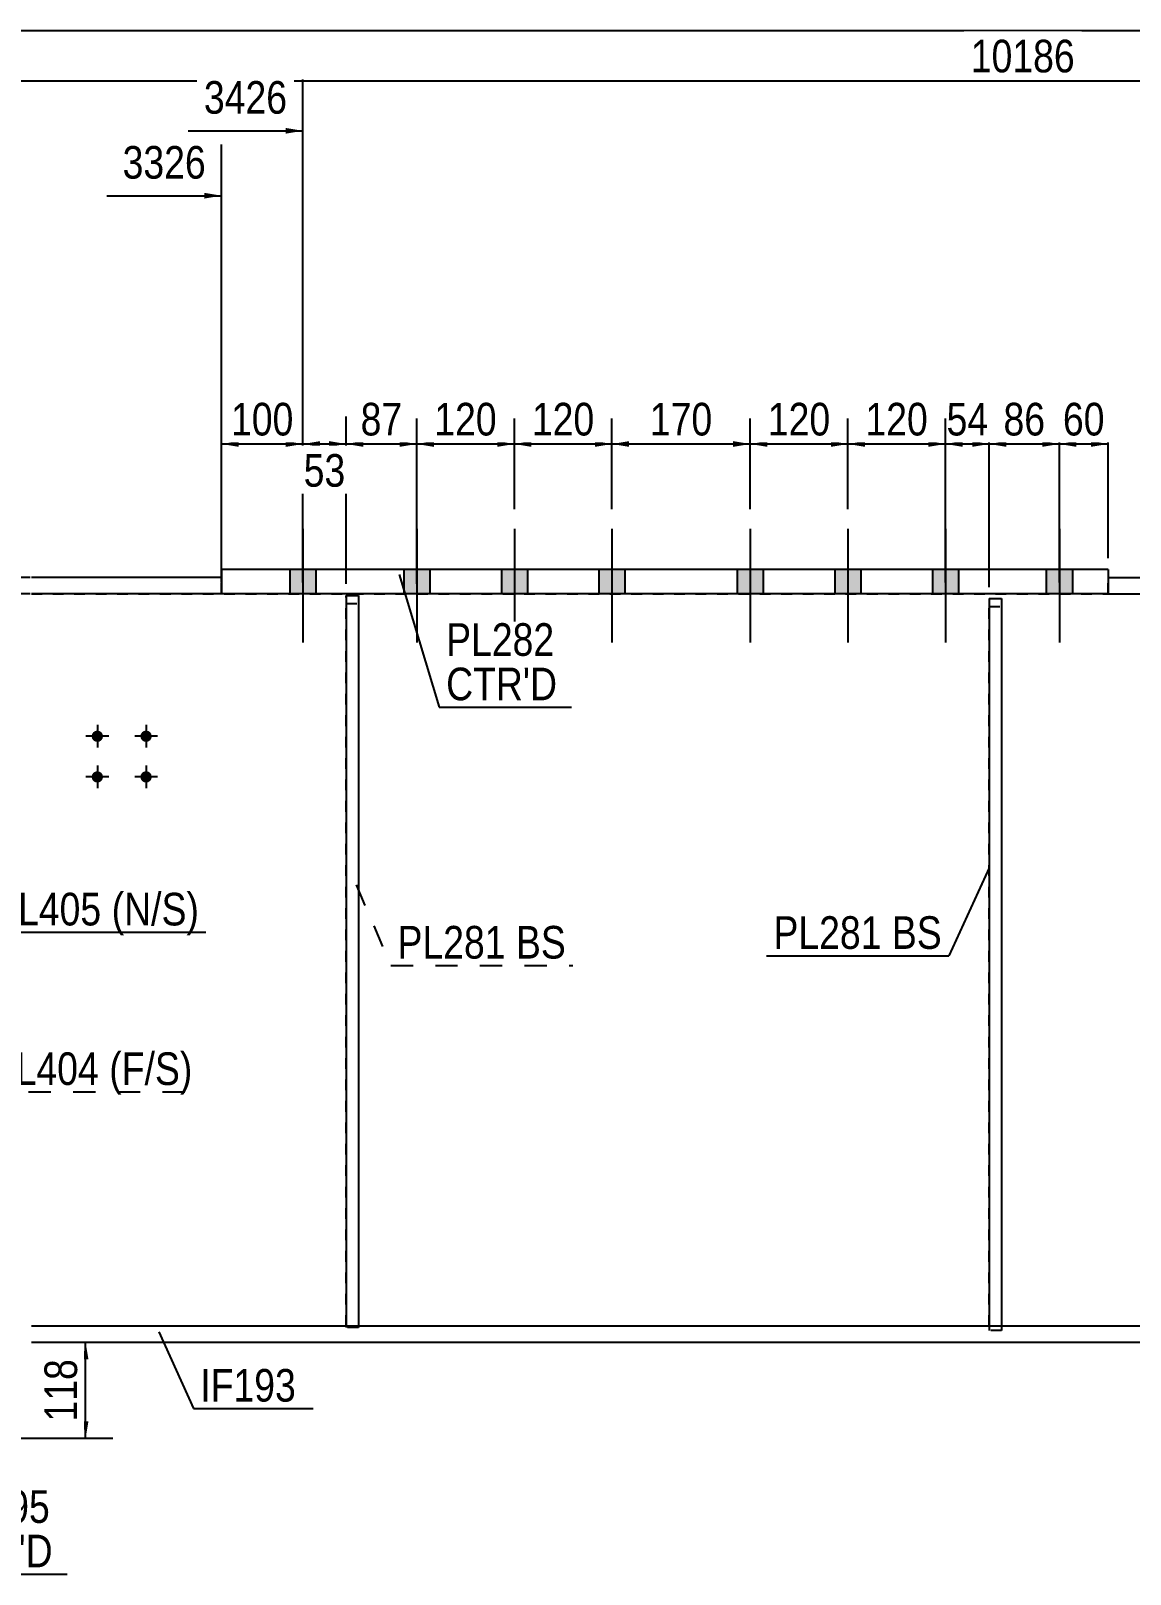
# Model space of a CAD drawing. Header units: millimetres. Extents: x -236 to 177, y -180 to 107.
# Drawn here: x -116.1 to -19.6, y -28.9 to 106.6 of the extents above; entities that cross this region are included whole.
import ezdxf

# ---------------------------------------------------------------- set-up
doc = ezdxf.new("R2010")
doc.units = ezdxf.units.MM
doc.linetypes.add('DXK_LINE_DOT1', pattern=[1.8814, 0.9407, -0.9407])
doc.linetypes.add('DXK_LINE_DOT2', pattern=[3.9198, 1.9599, -1.9599])
doc.styles.add('Arial Narrow', font='ARIALN.TTF', dxfattribs={"height": 0.2})

# ---------------------------------------------------------------- blocks, each defined once
blk = doc.blocks.new('Unknown-623346362-1210')
at = {"color": 5, "linetype": 'Continuous'}
blk.add_line((176.87, 106.57), (-233.13, 106.57), dxfattribs=at)
blk = doc.blocks.new('Bolt-623346362-1812 - 1680')
at = {"linetype": 'Continuous'}
for points in [[(-91.06, 59.29), (-93.34, 59.29), (-93.34, 57.14), (-91.06, 57.14)], [(-91.06, 59.29), (-93.34, 59.29), (-93.34, 57.14), (-91.06, 57.14)], [(-91.06, 59.29), (-93.34, 59.29), (-93.34, 57.14), (-91.06, 57.14)], [(-91.06, 59.29), (-93.34, 59.29), (-93.34, 57.14), (-91.06, 57.14)], [(-81.06, 59.29), (-83.34, 59.29), (-83.34, 57.14), (-81.06, 57.14)], [(-81.06, 59.29), (-83.34, 59.29), (-83.34, 57.14), (-81.06, 57.14)], [(-81.06, 59.29), (-83.34, 59.29), (-83.34, 57.14), (-81.06, 57.14)], [(-81.06, 59.29), (-83.34, 59.29), (-83.34, 57.14), (-81.06, 57.14)], [(-72.49, 59.29), (-74.77, 59.29), (-74.77, 57.14), (-72.49, 57.14)], [(-72.49, 59.29), (-74.77, 59.29), (-74.77, 57.14), (-72.49, 57.14)], [(-72.49, 59.29), (-74.77, 59.29), (-74.77, 57.14), (-72.49, 57.14)], [(-72.49, 59.29), (-74.77, 59.29), (-74.77, 57.14), (-72.49, 57.14)], [(-63.92, 59.29), (-66.2, 59.29), (-66.2, 57.14), (-63.92, 57.14)], [(-63.92, 59.29), (-66.2, 59.29), (-66.2, 57.14), (-63.92, 57.14)], [(-63.92, 59.29), (-66.2, 59.29), (-66.2, 57.14), (-63.92, 57.14)], [(-63.92, 59.29), (-66.2, 59.29), (-66.2, 57.14), (-63.92, 57.14)], [(-51.77, 59.29), (-54.06, 59.29), (-54.06, 57.14), (-51.77, 57.14)], [(-51.77, 59.29), (-54.06, 59.29), (-54.06, 57.14), (-51.77, 57.14)], [(-51.77, 59.29), (-54.06, 59.29), (-54.06, 57.14), (-51.77, 57.14)], [(-51.77, 59.29), (-54.06, 59.29), (-54.06, 57.14), (-51.77, 57.14)], [(-43.2, 59.29), (-45.49, 59.29), (-45.49, 57.14), (-43.2, 57.14)], [(-43.2, 59.29), (-45.49, 59.29), (-45.49, 57.14), (-43.2, 57.14)], [(-43.2, 59.29), (-45.49, 59.29), (-45.49, 57.14), (-43.2, 57.14)], [(-43.2, 59.29), (-45.49, 59.29), (-45.49, 57.14), (-43.2, 57.14)], [(-34.63, 59.29), (-36.92, 59.29), (-36.92, 57.14), (-34.63, 57.14)], [(-34.63, 59.29), (-36.92, 59.29), (-36.92, 57.14), (-34.63, 57.14)], [(-34.63, 59.29), (-36.92, 59.29), (-36.92, 57.14), (-34.63, 57.14)], [(-34.63, 59.29), (-36.92, 59.29), (-36.92, 57.14), (-34.63, 57.14)], [(-24.63, 59.29), (-26.92, 59.29), (-26.92, 57.14), (-24.63, 57.14)], [(-24.63, 59.29), (-26.92, 59.29), (-26.92, 57.14), (-24.63, 57.14)], [(-24.63, 59.29), (-26.92, 59.29), (-26.92, 57.14), (-24.63, 57.14)], [(-24.63, 59.29), (-26.92, 59.29), (-26.92, 57.14), (-24.63, 57.14)]]:
    blk.add_hatch(color=3, dxfattribs=at).paths.add_polyline_path(points)
at = {"color": 3, "linetype": 'Continuous'}
for p, q in [((-92.2, 62.84), (-92.2, 52.86)), ((-92.2, 62.84), (-92.2, 52.86)), ((-92.2, 62.84), (-92.2, 52.86)), ((-92.2, 62.84), (-92.2, 52.86)), ((-82.2, 62.84), (-82.2, 52.86)), ((-82.2, 62.84), (-82.2, 52.86)), ((-82.2, 62.84), (-82.2, 52.86)), ((-82.2, 62.84), (-82.2, 52.86)), ((-73.63, 62.84), (-73.63, 52.86)), ((-73.63, 62.84), (-73.63, 52.86)), ((-73.63, 62.84), (-73.63, 52.86)), ((-73.63, 62.84), (-73.63, 52.86)), ((-65.06, 62.84), (-65.06, 52.86)), ((-65.06, 62.84), (-65.06, 52.86)), ((-65.06, 62.84), (-65.06, 52.86)), ((-65.06, 62.84), (-65.06, 52.86)), ((-52.92, 62.84), (-52.92, 52.86)), ((-52.92, 62.84), (-52.92, 52.86)), ((-52.92, 62.84), (-52.92, 52.86)), ((-52.92, 62.84), (-52.92, 52.86)), ((-44.34, 62.84), (-44.34, 52.86)), ((-44.34, 62.84), (-44.34, 52.86)), ((-44.34, 62.84), (-44.34, 52.86)), ((-44.34, 62.84), (-44.34, 52.86)), ((-35.77, 62.84), (-35.77, 52.86)), ((-35.77, 62.84), (-35.77, 52.86)), ((-35.77, 62.84), (-35.77, 52.86)), ((-35.77, 62.84), (-35.77, 52.86)), ((-25.77, 62.84), (-25.77, 52.86)), ((-25.77, 62.84), (-25.77, 52.86)), ((-25.77, 62.84), (-25.77, 52.86)), ((-25.77, 62.84), (-25.77, 52.86)), ((-93.34, 59.29), (-93.34, 57.14)), ((-93.34, 59.29), (-93.34, 57.14)), ((-93.34, 59.29), (-93.34, 57.14)), ((-93.34, 59.29), (-93.34, 57.14)), ((-91.06, 59.29), (-91.06, 57.14)), ((-91.06, 59.29), (-91.06, 57.14)), ((-91.06, 59.29), (-91.06, 57.14)), ((-91.06, 59.29), (-91.06, 57.14)), ((-83.34, 59.29), (-83.34, 57.14)), ((-83.34, 59.29), (-83.34, 57.14)), ((-83.34, 59.29), (-83.34, 57.14)), ((-83.34, 59.29), (-83.34, 57.14)), ((-81.06, 59.29), (-81.06, 57.14)), ((-81.06, 59.29), (-81.06, 57.14)), ((-81.06, 59.29), (-81.06, 57.14)), ((-81.06, 59.29), (-81.06, 57.14)), ((-74.77, 59.29), (-74.77, 57.14)), ((-74.77, 59.29), (-74.77, 57.14)), ((-74.77, 59.29), (-74.77, 57.14)), ((-74.77, 59.29), (-74.77, 57.14)), ((-72.49, 59.29), (-72.49, 57.14)), ((-72.49, 59.29), (-72.49, 57.14)), ((-72.49, 59.29), (-72.49, 57.14)), ((-72.49, 59.29), (-72.49, 57.14)), ((-66.2, 59.29), (-66.2, 57.14)), ((-66.2, 59.29), (-66.2, 57.14)), ((-66.2, 59.29), (-66.2, 57.14)), ((-66.2, 59.29), (-66.2, 57.14)), ((-63.92, 59.29), (-63.92, 57.14)), ((-63.92, 59.29), (-63.92, 57.14)), ((-63.92, 59.29), (-63.92, 57.14)), ((-63.92, 59.29), (-63.92, 57.14)), ((-54.06, 59.29), (-54.06, 57.14)), ((-54.06, 59.29), (-54.06, 57.14)), ((-54.06, 59.29), (-54.06, 57.14)), ((-54.06, 59.29), (-54.06, 57.14)), ((-51.77, 59.29), (-51.77, 57.14)), ((-51.77, 59.29), (-51.77, 57.14)), ((-51.77, 59.29), (-51.77, 57.14)), ((-51.77, 59.29), (-51.77, 57.14)), ((-45.49, 59.29), (-45.49, 57.14)), ((-45.49, 59.29), (-45.49, 57.14)), ((-45.49, 59.29), (-45.49, 57.14)), ((-45.49, 59.29), (-45.49, 57.14)), ((-43.2, 59.29), (-43.2, 57.14)), ((-43.2, 59.29), (-43.2, 57.14)), ((-43.2, 59.29), (-43.2, 57.14)), ((-43.2, 59.29), (-43.2, 57.14)), ((-36.92, 59.29), (-36.92, 57.14)), ((-36.92, 59.29), (-36.92, 57.14)), ((-36.92, 59.29), (-36.92, 57.14)), ((-36.92, 59.29), (-36.92, 57.14)), ((-34.63, 59.29), (-34.63, 57.14)), ((-34.63, 59.29), (-34.63, 57.14)), ((-34.63, 59.29), (-34.63, 57.14)), ((-34.63, 59.29), (-34.63, 57.14)), ((-26.92, 59.29), (-26.92, 57.14)), ((-26.92, 59.29), (-26.92, 57.14)), ((-26.92, 59.29), (-26.92, 57.14)), ((-26.92, 59.29), (-26.92, 57.14)), ((-24.63, 59.29), (-24.63, 57.14)), ((-24.63, 59.29), (-24.63, 57.14)), ((-24.63, 59.29), (-24.63, 57.14)), ((-24.63, 59.29), (-24.63, 57.14))]:
    blk.add_line(p, q, dxfattribs=at)
blk = doc.blocks.new('Part-623346362-1778 - 1680')
at = {"color": 2, "linetype": 'Continuous'}
for p, q in [((-88.4, 57.01), (-88.4, -7.14)), ((-88.4, 57.01), (-87.33, 57.01)), ((-87.33, 57.01), (-87.33, -7.14))]:
    blk.add_line(p, q, dxfattribs=at)
at = {"color": 7, "linetype": 'DXK_LINE_DOT1'}
for p, q in [((-88.4, 56.29), (-87.33, 56.29)), ((-88.4, -7.14), (-88.4, -7.28)), ((-87.33, -7.28), (-88.4, -7.28)), ((-87.33, -7.14), (-87.33, -7.28))]:
    blk.add_line(p, q, dxfattribs=at)
blk = doc.blocks.new('Part-623346362-1783 - 1680')
at = {"color": 2, "linetype": 'Continuous'}
for p, q in [((-31.93, 56.74), (-31.93, -7.14)), ((-31.93, 56.74), (-30.85, 56.74)), ((-30.85, 56.74), (-30.85, -7.14))]:
    blk.add_line(p, q, dxfattribs=at)
at = {"color": 7, "linetype": 'DXK_LINE_DOT1'}
for p, q in [((-31.93, 56.02), (-30.85, 56.02)), ((-31.93, -7.14), (-31.93, -7.55)), ((-30.85, -7.55), (-31.93, -7.55)), ((-30.85, -7.14), (-30.85, -7.55))]:
    blk.add_line(p, q, dxfattribs=at)
blk = doc.blocks.new('Part-623346362-1805 - 1680')
at = {"color": 7, "linetype": 'DXK_LINE_DOT1'}
for p, q in [((-88.4, -7.14), (-88.4, 57.01)), ((-88.4, 57.01), (-87.33, 57.01)), ((-87.33, 57.01), (-87.33, -7.14))]:
    blk.add_line(p, q, dxfattribs=at)
blk = doc.blocks.new('Part-623346362-1810 - 1680')
at = {"color": 7, "linetype": 'DXK_LINE_DOT1'}
for p, q in [((-31.93, -7.14), (-31.93, 56.74)), ((-31.93, 56.74), (-30.85, 56.74)), ((-30.85, 56.74), (-30.85, -7.14))]:
    blk.add_line(p, q, dxfattribs=at)
blk = doc.blocks.new('Part-623346362-2083 - 1680')
at = {"color": 2, "linetype": 'Continuous'}
for p, q in [((-116.04, -7.14), (-16.49, -7.14)), ((-116.04, -8.57), (-16.49, -8.57))]:
    blk.add_line(p, q, dxfattribs=at)
blk = doc.blocks.new('Part-623346362-2318 - 1680')
at = {"color": 2, "linetype": 'Continuous'}
for p, q in [((-21.49, 58.57), (-16.49, 58.57)), ((-16.39, 58.57), (-0.53, 58.57)), ((-0.43, 58.57), (16.57, 58.57)), ((16.67, 58.57), (21.67, 58.57)), ((21.67, 57.14), (21.67, 58.57)), ((-21.49, 57.14), (-16.49, 57.14)), ((-16.39, 57.14), (-0.53, 57.14)), ((-0.43, 57.14), (16.57, 57.14)), ((16.67, 57.14), (21.67, 57.14))]:
    blk.add_line(p, q, dxfattribs=at)
at = {"color": 7, "linetype": 'DXK_LINE_DOT1'}
blk.add_line((-21.49, 57.14), (-21.49, 58.57), dxfattribs=at)
blk = doc.blocks.new('Part-623346362-2039 - 1680')
at = {"color": 2, "linetype": 'Continuous'}
for p, q in [((-213.93, 58.57), (-213.93, 57.14)), ((-184.31, 58.57), (-213.93, 58.57)), ((-168.36, 58.57), (-184.21, 58.57)), ((-155.43, 58.57), (-168.26, 58.57)), ((-134.59, 58.57), (-155.33, 58.57)), ((-116.14, 58.57), (-134.49, 58.57)), ((-99.34, 58.57), (-116.04, 58.57)), ((-184.31, 57.14), (-213.93, 57.14)), ((-168.36, 57.14), (-184.21, 57.14)), ((-155.43, 57.14), (-168.26, 57.14)), ((-134.59, 57.14), (-155.33, 57.14)), ((-116.14, 57.14), (-134.49, 57.14)), ((-99.34, 57.14), (-116.04, 57.14))]:
    blk.add_line(p, q, dxfattribs=at)
at = {"color": 7, "linetype": 'DXK_LINE_DOT1'}
blk.add_line((-99.34, 57.14), (-99.34, 58.57), dxfattribs=at)
blk = doc.blocks.new('Part-623346362-2161 - 1680')
at = {"color": 7, "linetype": 'DXK_LINE_DOT1'}
for p, q in [((-116.04, 57.14), (-16.49, 57.14)), ((-116.04, -7.14), (-16.49, -7.14))]:
    blk.add_line(p, q, dxfattribs=at)
blk = doc.blocks.new('Bolt-623346362-2205 - 1680')
at = {"linetype": 'Continuous'}
for points in [[(-109.75, 44.64, -1), (-110.75, 44.64, -1)], [(-105.47, 44.64, -1), (-106.47, 44.64, -1)], [(-109.75, 41.07, -1), (-110.75, 41.07, -1)], [(-105.47, 41.07, -1), (-106.47, 41.07, -1)]]:
    blk.add_hatch(color=3, dxfattribs=at).paths.add_polyline_path(points)
at = {"color": 3, "linetype": 'Continuous'}
for p, q in [((-110.25, 45.64), (-110.25, 43.64)), ((-105.97, 45.64), (-105.97, 43.64)), ((-109.25, 44.64), (-111.25, 44.64)), ((-104.97, 44.64), (-106.97, 44.64)), ((-110.25, 42.07), (-110.25, 40.07)), ((-105.97, 42.07), (-105.97, 40.07)), ((-109.25, 41.07), (-111.25, 41.07)), ((-104.97, 41.07), (-106.97, 41.07))]:
    blk.add_line(p, q, dxfattribs=at)
blk = doc.blocks.new('Part-623346362-2311 - 1680')
at = {"color": 2, "linetype": 'Continuous'}
for p, q in [((-21.49, 59.29), (-99.34, 59.29)), ((-99.34, 59.29), (-99.34, 57.14)), ((-21.49, 59.29), (-21.49, 57.14)), ((-21.49, 57.14), (-99.34, 57.14))]:
    blk.add_line(p, q, dxfattribs=at)
blk = doc.blocks.new('StraightDimension-623346362-15868 - 1680')
at = {"linetype": 'Continuous'}
for points in [[(-80.7, 70.05), (-82.2, 70.3), (-80.7, 70.55)], [(-75.13, 70.55), (-73.63, 70.3), (-75.13, 70.05)]]:
    blk.add_hatch(color=7, dxfattribs=at).paths.add_polyline_path(points)
at = {"color": 7, "linetype": 'Continuous'}
for p, q in [((-82.2, 58.01), (-82.2, 72.55)), ((-73.63, 64.57), (-73.63, 72.55)), ((-82.2, 70.3), (-73.63, 70.3))]:
    blk.add_line(p, q, dxfattribs=at)
at = {"color": 0}
blk.add_wipeout([(-74.57, 70.45), (-74.57, 74.65), (-81.26, 74.65), (-81.26, 70.45)], dxfattribs=at)
at = {"color": 3, "style": 'Arial Narrow'}
blk.add_text('120', height=2.863, dxfattribs=at).set_placement((-80.66, 71.05))
blk = doc.blocks.new('StraightDimension-623346362-15871 - 1680')
at = {"linetype": 'Continuous'}
for points in [[(-97.84, 70.05), (-99.34, 70.3), (-97.84, 70.55)], [(-93.7, 70.55), (-92.2, 70.3), (-93.7, 70.05)]]:
    blk.add_hatch(color=7, dxfattribs=at).paths.add_polyline_path(points)
at = {"color": 7, "linetype": 'Continuous'}
for p, q in [((-99.34, 58.14), (-99.34, 72.55)), ((-92.2, 58.14), (-92.2, 72.55)), ((-99.34, 70.3), (-92.2, 70.3))]:
    blk.add_line(p, q, dxfattribs=at)
at = {"color": 0}
blk.add_wipeout([(-92.43, 70.45), (-92.43, 74.65), (-99.11, 74.65), (-99.11, 70.45)], dxfattribs=at)
at = {"color": 3, "style": 'Arial Narrow'}
blk.add_text('100', height=2.863, dxfattribs=at).set_placement((-98.51, 71.05))
blk = doc.blocks.new('StraightDimension-623346362-15866 - 1680')
at = {"linetype": 'Continuous'}
for points in [[(-63.56, 70.05), (-65.06, 70.3), (-63.56, 70.55)], [(-54.42, 70.55), (-52.92, 70.3), (-54.42, 70.05)]]:
    blk.add_hatch(color=7, dxfattribs=at).paths.add_polyline_path(points)
at = {"color": 7, "linetype": 'Continuous'}
for p, q in [((-65.06, 64.57), (-65.06, 72.55)), ((-52.92, 64.57), (-52.92, 72.55)), ((-65.06, 70.3), (-52.92, 70.3))]:
    blk.add_line(p, q, dxfattribs=at)
at = {"color": 0}
blk.add_wipeout([(-55.64, 70.45), (-55.64, 74.65), (-62.33, 74.65), (-62.33, 70.45)], dxfattribs=at)
at = {"color": 3, "style": 'Arial Narrow'}
blk.add_text('170', height=2.863, dxfattribs=at).set_placement((-61.73, 71.05))
blk = doc.blocks.new('StraightDimension-623346362-15862 - 1680')
at = {"linetype": 'Continuous'}
for points in [[(-30.43, 70.05), (-31.93, 70.3), (-30.43, 70.55)], [(-27.27, 70.55), (-25.77, 70.3), (-27.27, 70.05)]]:
    blk.add_hatch(color=7, dxfattribs=at).paths.add_polyline_path(points)
at = {"color": 7, "linetype": 'Continuous'}
for p, q in [((-31.93, 57.74), (-31.93, 72.55)), ((-25.77, 58.14), (-25.77, 72.55)), ((-31.93, 70.3), (-25.77, 70.3))]:
    blk.add_line(p, q, dxfattribs=at)
at = {"color": 0}
blk.add_wipeout([(-26.42, 70.45), (-26.42, 74.65), (-31.28, 74.65), (-31.28, 70.45)], dxfattribs=at)
at = {"color": 3, "style": 'Arial Narrow'}
blk.add_text('86', height=2.863, dxfattribs=at).set_placement((-30.68, 71.05))
blk = doc.blocks.new('StraightDimension-623346362-15865 - 1680')
at = {"linetype": 'Continuous'}
for points in [[(-51.42, 70.05), (-52.92, 70.3), (-51.42, 70.55)], [(-45.84, 70.55), (-44.34, 70.3), (-45.84, 70.05)]]:
    blk.add_hatch(color=7, dxfattribs=at).paths.add_polyline_path(points)
at = {"color": 7, "linetype": 'Continuous'}
for p, q in [((-52.92, 64.57), (-52.92, 72.55)), ((-44.34, 64.57), (-44.34, 72.55)), ((-52.92, 70.3), (-44.34, 70.3))]:
    blk.add_line(p, q, dxfattribs=at)
at = {"color": 0}
blk.add_wipeout([(-45.29, 70.45), (-45.29, 74.65), (-51.97, 74.65), (-51.97, 70.45)], dxfattribs=at)
at = {"color": 3, "style": 'Arial Narrow'}
blk.add_text('120', height=2.863, dxfattribs=at).set_placement((-51.37, 71.05))
blk = doc.blocks.new('StraightDimension-623346362-2369 - 1680')
at = {"color": 7, "linetype": 'Continuous'}
blk.add_line((-215.36, 102.18), (157.4, 102.18), dxfattribs=at)
at = {"color": 0}
blk.add_wipeout([(-23.81, 102.33), (-23.81, 106.53), (-34.15, 106.53), (-34.15, 102.33)], dxfattribs=at)
at = {"color": 3, "style": 'Arial Narrow'}
blk.add_text('10186', height=2.863, dxfattribs=at).set_placement((-33.55, 102.93))
blk = doc.blocks.new('StraightDimension-623346362-15867 - 1680')
at = {"linetype": 'Continuous'}
for points in [[(-72.13, 70.05), (-73.63, 70.3), (-72.13, 70.55)], [(-66.56, 70.55), (-65.06, 70.3), (-66.56, 70.05)]]:
    blk.add_hatch(color=7, dxfattribs=at).paths.add_polyline_path(points)
at = {"color": 7, "linetype": 'Continuous'}
for p, q in [((-73.63, 64.57), (-73.63, 72.55)), ((-65.06, 64.57), (-65.06, 72.55)), ((-73.63, 70.3), (-65.06, 70.3))]:
    blk.add_line(p, q, dxfattribs=at)
at = {"color": 0}
blk.add_wipeout([(-66, 70.45), (-66, 74.65), (-72.69, 74.65), (-72.69, 70.45)], dxfattribs=at)
at = {"color": 3, "style": 'Arial Narrow'}
blk.add_text('120', height=2.863, dxfattribs=at).set_placement((-72.09, 71.05))
blk = doc.blocks.new('StraightDimension-623346362-13448 - 1680')
at = {"linetype": 'Continuous'}
blk.add_hatch(color=7, dxfattribs=at).paths.add_polyline_path([(-93.7, 98.05), (-92.2, 97.8), (-93.7, 97.55)])
at = {"color": 7, "linetype": 'Continuous'}
for p, q in [((-92.2, 60.29), (-92.2, 102.3)), ((-102.26, 97.8), (-92.2, 97.8))]:
    blk.add_line(p, q, dxfattribs=at)
at = {"color": 0}
blk.add_wipeout([(-92.98, 98.7), (-92.98, 102.9), (-101.49, 102.9), (-101.49, 98.7)], dxfattribs=at)
at = {"color": 3, "style": 'Arial Narrow'}
blk.add_text('3426', height=2.863, dxfattribs=at).set_placement((-100.89, 99.3))
blk = doc.blocks.new('StraightDimension-623346362-13449 - 1680')
at = {"linetype": 'Continuous'}
blk.add_hatch(color=7, dxfattribs=at).paths.add_polyline_path([(-100.84, 92.35), (-99.34, 92.1), (-100.84, 91.85)])
at = {"color": 7, "linetype": 'Continuous'}
for p, q in [((-99.34, 60.29), (-99.34, 96.6)), ((-109.41, 92.1), (-99.34, 92.1))]:
    blk.add_line(p, q, dxfattribs=at)
at = {"color": 0}
blk.add_wipeout([(-100.12, 93), (-100.12, 97.2), (-108.63, 97.2), (-108.63, 93)], dxfattribs=at)
at = {"color": 3, "style": 'Arial Narrow'}
blk.add_text('3326', height=2.863, dxfattribs=at).set_placement((-108.03, 93.6))
blk = doc.blocks.new('StraightDimension-623346362-13635 - 1680')
at = {"linetype": 'Continuous'}
for points in [[(-111.53, -10.07), (-111.28, -8.57), (-111.03, -10.07)], [(-111.03, -15.5), (-111.28, -17), (-111.53, -15.5)]]:
    blk.add_hatch(color=7, dxfattribs=at).paths.add_polyline_path(points)
at = {"color": 7, "linetype": 'Continuous'}
for p, q in [((-115.14, -8.57), (-108.88, -8.57)), ((-111.28, -17), (-111.28, -8.57)), ((-124.92, -17), (-108.88, -17))]:
    blk.add_line(p, q, dxfattribs=at)
at = {"color": 0}
blk.add_wipeout([(-111.43, -9.44), (-115.63, -9.44), (-115.63, -16.13), (-111.43, -16.13)], dxfattribs=at)
at = {"color": 3, "style": 'Arial Narrow'}
blk.add_text('118', height=2.863, rotation=90.0002, dxfattribs=at).set_placement((-112.03, -15.53))
blk = doc.blocks.new('StraightDimension-623346362-15861 - 1680')
at = {"linetype": 'Continuous'}
for points in [[(-24.27, 70.05), (-25.77, 70.3), (-24.27, 70.55)], [(-22.99, 70.55), (-21.49, 70.3), (-22.99, 70.05)]]:
    blk.add_hatch(color=7, dxfattribs=at).paths.add_polyline_path(points)
at = {"color": 7, "linetype": 'Continuous'}
for p, q in [((-25.77, 58.14), (-25.77, 72.55)), ((-21.49, 60.29), (-21.49, 72.55)), ((-25.77, 70.3), (-21.49, 70.3))]:
    blk.add_line(p, q, dxfattribs=at)
at = {"color": 0}
blk.add_wipeout([(-21.2, 70.45), (-21.2, 74.65), (-26.06, 74.65), (-26.06, 70.45)], dxfattribs=at)
at = {"color": 3, "style": 'Arial Narrow'}
blk.add_text('60', height=2.863, dxfattribs=at).set_placement((-25.46, 71.05))
blk = doc.blocks.new('StraightDimension-623346362-15863 - 1680')
at = {"linetype": 'Continuous'}
for points in [[(-34.27, 70.05), (-35.77, 70.3), (-34.27, 70.55)], [(-33.43, 70.55), (-31.93, 70.3), (-33.43, 70.05)]]:
    blk.add_hatch(color=7, dxfattribs=at).paths.add_polyline_path(points)
at = {"color": 7, "linetype": 'Continuous'}
for p, q in [((-35.77, 58.14), (-35.77, 72.55)), ((-31.93, 57.74), (-31.93, 72.55)), ((-35.77, 70.3), (-31.93, 70.3))]:
    blk.add_line(p, q, dxfattribs=at)
at = {"color": 0}
blk.add_wipeout([(-31.42, 70.45), (-31.42, 74.65), (-36.28, 74.65), (-36.28, 70.45)], dxfattribs=at)
at = {"color": 3, "style": 'Arial Narrow'}
blk.add_text('54', height=2.863, dxfattribs=at).set_placement((-35.68, 71.05))
blk = doc.blocks.new('StraightDimension-623346362-15864 - 1680')
at = {"linetype": 'Continuous'}
for points in [[(-42.84, 70.05), (-44.34, 70.3), (-42.84, 70.55)], [(-37.27, 70.55), (-35.77, 70.3), (-37.27, 70.05)]]:
    blk.add_hatch(color=7, dxfattribs=at).paths.add_polyline_path(points)
at = {"color": 7, "linetype": 'Continuous'}
for p, q in [((-44.34, 64.57), (-44.34, 72.55)), ((-35.77, 58.14), (-35.77, 72.55)), ((-44.34, 70.3), (-35.77, 70.3))]:
    blk.add_line(p, q, dxfattribs=at)
at = {"color": 0}
blk.add_wipeout([(-36.72, 70.45), (-36.72, 74.65), (-43.4, 74.65), (-43.4, 70.45)], dxfattribs=at)
at = {"color": 3, "style": 'Arial Narrow'}
blk.add_text('120', height=2.863, dxfattribs=at).set_placement((-42.8, 71.05))
blk = doc.blocks.new('StraightDimension-623346362-15869 - 1680')
at = {"linetype": 'Continuous'}
for points in [[(-86.9, 70.05), (-88.4, 70.3), (-86.9, 70.55)], [(-83.7, 70.55), (-82.2, 70.3), (-83.7, 70.05)]]:
    blk.add_hatch(color=7, dxfattribs=at).paths.add_polyline_path(points)
at = {"color": 7, "linetype": 'Continuous'}
for p, q in [((-88.4, 58.01), (-88.4, 72.55)), ((-82.2, 58.01), (-82.2, 72.55)), ((-88.4, 70.3), (-82.2, 70.3))]:
    blk.add_line(p, q, dxfattribs=at)
at = {"color": 0}
blk.add_wipeout([(-82.87, 70.45), (-82.87, 74.65), (-87.73, 74.65), (-87.73, 70.45)], dxfattribs=at)
at = {"color": 3, "style": 'Arial Narrow'}
blk.add_text('87', height=2.863, dxfattribs=at).set_placement((-87.13, 71.05))
blk = doc.blocks.new('StraightDimension-623346362-15870 - 1680')
at = {"linetype": 'Continuous'}
for points in [[(-90.7, 70.05), (-92.2, 70.3), (-90.7, 70.55)], [(-89.9, 70.55), (-88.4, 70.3), (-89.9, 70.05)]]:
    blk.add_hatch(color=7, dxfattribs=at).paths.add_polyline_path(points)
at = {"color": 7, "linetype": 'Continuous'}
for p, q in [((-92.2, 58.14), (-92.2, 72.7)), ((-88.4, 58.01), (-88.4, 72.7)), ((-92.2, 70.3), (-88.4, 70.3))]:
    blk.add_line(p, q, dxfattribs=at)
at = {"color": 0}
blk.add_wipeout([(-87.87, 65.95), (-87.87, 70.15), (-92.73, 70.15), (-92.73, 65.95)], dxfattribs=at)
at = {"color": 3, "style": 'Arial Narrow'}
blk.add_text('53', height=2.863, dxfattribs=at).set_placement((-92.13, 66.55))
blk = doc.blocks.new('Mark-623346362-11663 - 1680')
at = {"color": 0}
for points in [[(-114.41, -24.43), (-114.41, -21.43), (-123.91, -21.43), (-123.91, -24.43)], [(-114.15, -28.33), (-114.15, -25.33), (-123.91, -25.33), (-123.91, -28.33)]]:
    blk.add_wipeout(points, dxfattribs=at)
for points in [[(-114.41, -24.43), (-114.41, -21.43), (-123.91, -21.43), (-123.91, -24.43)], [(-114.15, -28.33), (-114.15, -25.33), (-123.91, -25.33), (-123.91, -28.33)]]:
    blk.add_wipeout(points, dxfattribs=at)
at = {"color": 7, "linetype": 'Continuous'}
for p, q in [((-128.04, -17.29), (-124.51, -28.93)), ((-124.51, -28.93), (-112.91, -28.93))]:
    blk.add_line(p, q, dxfattribs=at)
at = {"color": 3, "style": 'Arial Narrow'}
blk.add_text('PL195', height=2.863, dxfattribs=at).set_placement((-123.91, -24.43))
at = {"color": 1, "style": 'Arial Narrow'}
blk.add_text("CTR'D", height=2.863, dxfattribs=at).set_placement((-123.91, -28.33))
blk = doc.blocks.new('Mark-623346362-2079 - 1680')
at = {"color": 0}
blk.add_wipeout([(-92.81, -13.78), (-92.81, -10.78), (-101.21, -10.78), (-101.21, -13.78)], dxfattribs=at)
blk.add_wipeout([(-92.81, -13.78), (-92.81, -10.78), (-101.21, -10.78), (-101.21, -13.78)], dxfattribs=at)
at = {"color": 7, "linetype": 'Continuous'}
for p, q in [((-104.84, -7.64), (-101.81, -14.38)), ((-101.81, -14.38), (-91.31, -14.38))]:
    blk.add_line(p, q, dxfattribs=at)
at = {"color": 3, "style": 'Arial Narrow'}
blk.add_text('IF193', height=2.863, dxfattribs=at).set_placement((-101.21, -13.78))
blk = doc.blocks.new('Mark-623346362-1701 - 1680')
at = {"color": 0}
for points in [[(-110.1, 14.02), (-110.1, 17.02), (-119.61, 17.02), (-119.61, 14.02)], [(-101.91, 14.02), (-101.91, 17.02), (-109.2, 17.02), (-109.2, 14.02)]]:
    blk.add_wipeout(points, dxfattribs=at)
for points in [[(-110.1, 14.02), (-110.1, 17.02), (-119.61, 17.02), (-119.61, 14.02)], [(-101.91, 14.02), (-101.91, 17.02), (-109.2, 17.02), (-109.2, 14.02)]]:
    blk.add_wipeout(points, dxfattribs=at)
at = {"color": 7, "linetype": 'DXK_LINE_DOT2'}
for p, q in [((-122.57, 18.91), (-120.21, 13.42)), ((-120.21, 13.42), (-101.31, 13.42))]:
    blk.add_line(p, q, dxfattribs=at)
at = {"color": 3, "style": 'Arial Narrow'}
for s, p in [('PL404', (-119.61, 14.02)), ('(F/', (-109.2, 14.02)), ('S)', (-105.19, 14.02))]:
    blk.add_text(s, height=2.863, dxfattribs=at).set_placement(p)
blk = doc.blocks.new('Mark-623346362-1837 - 1680')
at = {"color": 0}
for points in [[(-109.89, 28.03), (-109.89, 31.03), (-119.4, 31.03), (-119.4, 28.03)], [(-101.33, 28.03), (-101.33, 31.03), (-108.99, 31.03), (-108.99, 28.03)]]:
    blk.add_wipeout(points, dxfattribs=at)
for points in [[(-109.89, 28.03), (-109.89, 31.03), (-119.4, 31.03), (-119.4, 28.03)], [(-101.33, 28.03), (-101.33, 31.03), (-108.99, 31.03), (-108.99, 28.03)]]:
    blk.add_wipeout(points, dxfattribs=at)
at = {"color": 7, "linetype": 'Continuous'}
for p, q in [((-122.74, 33.66), (-120, 27.43)), ((-120, 27.43), (-100.73, 27.43))]:
    blk.add_line(p, q, dxfattribs=at)
at = {"color": 3, "style": 'Arial Narrow'}
for s, p in [('PL405', (-119.4, 28.03)), ('(N/', (-108.99, 28.03)), ('S)', (-104.61, 28.03))]:
    blk.add_text(s, height=2.863, dxfattribs=at).set_placement(p)
blk = doc.blocks.new('Mark-623346362-2307 - 1680')
at = {"color": 0}
for points in [[(-70.11, 51.7), (-70.11, 54.7), (-79.62, 54.7), (-79.62, 51.7)], [(-69.86, 47.8), (-69.86, 50.8), (-79.62, 50.8), (-79.62, 47.8)]]:
    blk.add_wipeout(points, dxfattribs=at)
for points in [[(-70.11, 51.7), (-70.11, 54.7), (-79.62, 54.7), (-79.62, 51.7)], [(-69.86, 47.8), (-69.86, 50.8), (-79.62, 50.8), (-79.62, 47.8)]]:
    blk.add_wipeout(points, dxfattribs=at)
at = {"color": 7, "linetype": 'Continuous'}
for p, q in [((-83.75, 58.84), (-80.22, 47.2)), ((-80.22, 47.2), (-68.61, 47.2))]:
    blk.add_line(p, q, dxfattribs=at)
at = {"color": 3, "style": 'Arial Narrow'}
blk.add_text('PL282', height=2.863, dxfattribs=at).set_placement((-79.62, 51.7))
at = {"color": 1, "style": 'Arial Narrow'}
blk.add_text("CTR'D", height=2.863, dxfattribs=at).set_placement((-79.62, 47.8))
blk = doc.blocks.new('MarkSet-623346362-2977 - 1680')
at = {"color": 0}
for points in [[(-41.38, 25.97), (-41.38, 28.97), (-50.88, 28.97), (-50.88, 25.97)], [(-36.09, 25.97), (-36.09, 28.97), (-40.48, 28.97), (-40.48, 25.97)]]:
    blk.add_wipeout(points, dxfattribs=at)
for points in [[(-41.38, 25.97), (-41.38, 28.97), (-50.88, 28.97), (-50.88, 25.97)], [(-36.09, 25.97), (-36.09, 28.97), (-40.48, 28.97), (-40.48, 25.97)]]:
    blk.add_wipeout(points, dxfattribs=at)
at = {"color": 7, "linetype": 'Continuous'}
for p in [(-31.93, 33.1), (-51.48, 25.37)]:
    blk.add_line(p, (-35.49, 25.37), dxfattribs=at)
at = {"color": 3, "style": 'Arial Narrow'}
for s, p in [('PL281', (-50.88, 25.97)), ('BS', (-40.48, 25.97))]:
    blk.add_text(s, height=2.863, dxfattribs=at).set_placement(p)
blk = doc.blocks.new('MarkSet-623346362-2983 - 1680')
at = {"color": 0}
for points in [[(-74.39, 25.12), (-74.39, 28.12), (-83.89, 28.12), (-83.89, 25.12)], [(-69.1, 25.12), (-69.1, 28.12), (-73.49, 28.12), (-73.49, 25.12)]]:
    blk.add_wipeout(points, dxfattribs=at)
for points in [[(-74.39, 25.12), (-74.39, 28.12), (-83.89, 28.12), (-83.89, 25.12)], [(-69.1, 25.12), (-69.1, 28.12), (-73.49, 28.12), (-73.49, 25.12)]]:
    blk.add_wipeout(points, dxfattribs=at)
at = {"color": 7, "linetype": 'DXK_LINE_DOT2'}
for p, q in [((-87.53, 31.59), (-84.49, 24.52)), ((-84.49, 24.52), (-68.5, 24.52))]:
    blk.add_line(p, q, dxfattribs=at)
at = {"color": 3, "style": 'Arial Narrow'}
for s, p in [('PL281', (-83.89, 25.12)), ('BS', (-73.49, 25.12))]:
    blk.add_text(s, height=2.863, dxfattribs=at).set_placement(p)

msp = doc.modelspace()

# ---------------------------------------------------------------- block references
for name in ['Unknown-623346362-1210', 'Bolt-623346362-1812 - 1680', 'Part-623346362-2039 - 1680', 'Part-623346362-2311 - 1680', 'Part-623346362-2318 - 1680', 'Part-623346362-2161 - 1680', 'Part-623346362-1778 - 1680', 'Part-623346362-1805 - 1680', 'Part-623346362-1783 - 1680', 'Part-623346362-1810 - 1680', 'Bolt-623346362-2205 - 1680', 'Part-623346362-2083 - 1680']:
    msp.add_blockref(name, (0, 0))

# ---------------------------------------------------------------- next in the draw order: block references
for name in ['StraightDimension-623346362-15871 - 1680', 'StraightDimension-623346362-15868 - 1680', 'StraightDimension-623346362-15866 - 1680', 'StraightDimension-623346362-15862 - 1680', 'Mark-623346362-1837 - 1680', 'MarkSet-623346362-2977 - 1680', 'MarkSet-623346362-2983 - 1680', 'Mark-623346362-1701 - 1680', 'Mark-623346362-2079 - 1680', 'StraightDimension-623346362-13635 - 1680']:
    msp.add_blockref(name, (0, 0))

# ---------------------------------------------------------------- next in the draw order: block references
for name in ['StraightDimension-623346362-15865 - 1680', 'Mark-623346362-11663 - 1680']:
    msp.add_blockref(name, (0, 0))

# ---------------------------------------------------------------- next in the draw order: block references
msp.add_blockref('StraightDimension-623346362-2369 - 1680', (0, 0))

# ---------------------------------------------------------------- next in the draw order: block references
for name in ['StraightDimension-623346362-13448 - 1680', 'StraightDimension-623346362-15869 - 1680', 'StraightDimension-623346362-15867 - 1680', 'StraightDimension-623346362-15863 - 1680', 'StraightDimension-623346362-15861 - 1680']:
    msp.add_blockref(name, (0, 0))

# ---------------------------------------------------------------- next in the draw order: block references
for name in ['StraightDimension-623346362-13449 - 1680', 'StraightDimension-623346362-15864 - 1680', 'StraightDimension-623346362-15870 - 1680', 'Mark-623346362-2307 - 1680']:
    msp.add_blockref(name, (0, 0))

doc.saveas('drawing.dxf')
